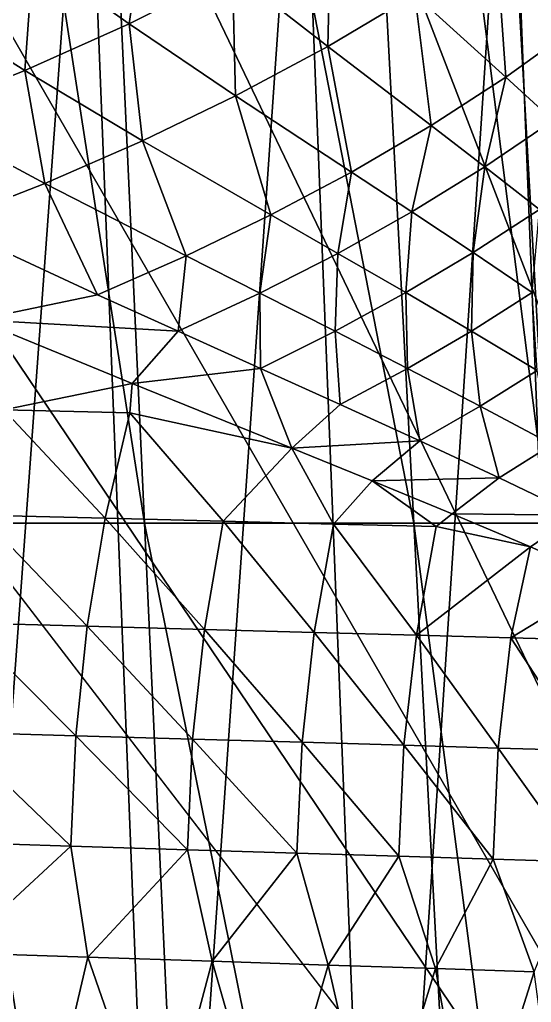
# Model space of a CAD drawing. Extents: x -53 to 3.8, y 0 to 88.2.
# Drawn here: x -4.678 to -3.929, y 12.525 to 13.963 of the extents above; entities that cross this region are included whole.
import ezdxf

# ---------------------------------------------------------------- set-up
doc = ezdxf.new("R2010")
doc.units = 0

msp = doc.modelspace()

# ---------------------------------------------------------------- linework, layer by layer
for points in [[(-4.90695, 15.8717, 15.8013), (-4.61729, 15.8717, 14.4567), (-4.49559, 13.2264, 14.7628)], [(-4.79934, 13.2264, 16.1358), (-4.90695, 15.8717, 15.8013), (-4.49559, 13.2264, 14.7628)], [(-4.61729, 15.8717, 14.4567), (-4.24119, 15.8717, 12.7108), (-4.10119, 13.2264, 12.98)], [(-4.49559, 13.2264, 14.7628), (-4.61729, 15.8717, 14.4567), (-4.10119, 13.2264, 12.98)], [(-4.24119, 15.8717, 12.7108), (-4.05313, 15.8717, 11.8379), (-3.90399, 13.2264, 12.0886)], [(-4.10119, 13.2264, 12.98), (-4.24119, 15.8717, 12.7108), (-3.90399, 13.2264, 12.0886)], [(-4.05313, 15.8717, 11.8379), (-3.86508, 15.8717, 10.965), (-3.70678, 13.2264, 11.1972)], [(-3.90399, 13.2264, 12.0886), (-4.05313, 15.8717, 11.8379), (-3.70678, 13.2264, 11.1972)], [(-4.12776, 15.1099), (-3.80378, 15.281), (-2.82602, 10.7126)], [(-2.82602, 10.7126), (-4.46647, 14.968), (-4.12776, 15.1099)], [(-4.81579, 14.8568), (-4.46647, 14.968), (-2.82602, 10.7126)], [(-5.17309, 14.777), (-4.81579, 14.8568), (-2.82602, 10.7126)], [(-2.82602, 10.7126), (-5.53618, 14.7288), (-5.17309, 14.777)], [(-5.90286, 14.7126), (-5.53618, 14.7288), (-2.82602, 10.7126)], [(-46.3078, 10.7126), (-5.90286, 14.7126), (-2.82602, 10.7126)], [(-4.79259, 11.5406, 25.5212), (-4.58171, 14.4258, 24.6192), (-4.90647, 14.4258, 25.0617)], [(-4.79259, 11.5406, 25.5212), (-4.46743, 11.5406, 25.0739), (-4.58171, 14.4258, 24.6192)], [(-4.46743, 11.5406, 25.0739), (-4.26692, 14.4258, 24.1695), (-4.58171, 14.4258, 24.6192)], [(-4.26692, 14.4258, 24.1695), (-4.46743, 11.5406, 25.0739), (-4.15239, 11.5406, 24.6195)], [(-3.96223, 14.4258, 23.713), (-4.26692, 14.4258, 24.1695), (-4.15239, 11.5406, 24.6195)], [(-4.15239, 11.5406, 24.6195), (-3.8476, 11.5406, 24.1581), (-3.96223, 14.4258, 23.713)], [(-3.8476, 11.5406, 24.1581), (-3.66776, 14.4258, 23.2499), (-3.96223, 14.4258, 23.713)], [(-3.86381, 13.9529, 6.1426), (-3.86894, 14.1627, 5.99276), (-3.98033, 14.0798, 5.8492)], [(-4.49178, 14.1352, 5.07647), (-4.65823, 14.0566, 4.95324), (-4.51788, 13.9571, 5.18702)], [(-4.49178, 14.1352, 5.07647), (-4.51788, 13.9571, 5.18702), (-4.36632, 14.0329, 5.31335)], [(-4.22275, 14.1134, 5.44595), (-4.36632, 14.0329, 5.31335), (-4.22723, 13.9241, 5.57669)], [(-4.22723, 13.9241, 5.57669), (-4.09984, 14.0002, 5.71039), (-4.22275, 14.1134, 5.44595)], [(-3.96623, 13.8793, 6.0054), (-3.98033, 14.0798, 5.8492), (-4.09984, 14.0002, 5.71039)], [(-3.96623, 13.8793, 6.0054), (-3.86381, 13.9529, 6.1426), (-3.98033, 14.0798, 5.8492)], [(-4.67064, 13.8888, 5.0718), (-4.65823, 14.0566, 4.95324), (-4.82554, 13.9866, 4.84167)], [(-4.65823, 14.0566, 4.95324), (-4.67064, 13.8888, 5.0718), (-4.51788, 13.9571, 5.18702)], [(-4.36632, 14.0329, 5.31335), (-4.51788, 13.9571, 5.18702), (-4.36213, 13.8517, 5.44842)], [(-4.36632, 14.0329, 5.31335), (-4.36213, 13.8517, 5.44842), (-4.22723, 13.9241, 5.57669)], [(-4.07582, 13.8084, 5.87241), (-4.09984, 14.0002, 5.71039), (-4.22723, 13.9241, 5.57669)], [(-4.07582, 13.8084, 5.87241), (-3.96623, 13.8793, 6.0054), (-4.09984, 14.0002, 5.71039)], [(-4.67064, 13.8888, 5.0718), (-4.82554, 13.9866, 4.84167), (-4.82996, 13.8252, 4.96295)], [(-4.51788, 13.9571, 5.18702), (-4.67064, 13.8888, 5.0718), (-4.49853, 13.7859, 5.33053)], [(-4.51788, 13.9571, 5.18702), (-4.49853, 13.7859, 5.33053), (-4.36213, 13.8517, 5.44842)], [(-3.89689, 13.8159, 6.16609), (-3.86381, 13.9529, 6.1426), (-3.96623, 13.8793, 6.0054)], [(-4.22723, 13.9241, 5.57669), (-4.36213, 13.8517, 5.44842), (-4.1923, 13.7403, 5.74389)], [(-4.1923, 13.7403, 5.74389), (-4.07582, 13.8084, 5.87241), (-4.22723, 13.9241, 5.57669)], [(-4.67064, 13.8888, 5.0718), (-4.82996, 13.8252, 4.96295), (-4.64122, 13.7237, 5.21819)], [(-4.67064, 13.8888, 5.0718), (-4.64122, 13.7237, 5.21819), (-4.49853, 13.7859, 5.33053)], [(-3.99709, 13.7479, 6.03433), (-3.96623, 13.8793, 6.0054), (-4.07582, 13.8084, 5.87241)], [(-3.99709, 13.7479, 6.03433), (-3.89689, 13.8159, 6.16609), (-3.96623, 13.8793, 6.0054)], [(-4.36213, 13.8517, 5.44842), (-4.49853, 13.7859, 5.33053), (-4.3105, 13.6776, 5.62485)], [(-4.36213, 13.8517, 5.44842), (-4.3105, 13.6776, 5.62485), (-4.1923, 13.7403, 5.74389)], [(-4.64122, 13.7237, 5.21819), (-4.82996, 13.8252, 4.96295), (-4.78988, 13.6654, 5.11167)], [(-4.10383, 13.6822, 5.90654), (-4.07582, 13.8084, 5.87241), (-4.1923, 13.7403, 5.74389)], [(-4.10383, 13.6822, 5.90654), (-3.99709, 13.7479, 6.03433), (-4.07582, 13.8084, 5.87241)], [(-3.91734, 13.6855, 6.20649), (-3.89689, 13.8159, 6.16609), (-3.99709, 13.7479, 6.03433)], [(-4.49853, 13.7859, 5.33053), (-4.64122, 13.7237, 5.21819), (-4.43457, 13.6178, 5.51041)], [(-4.49853, 13.7859, 5.33053), (-4.43457, 13.6178, 5.51041), (-4.3105, 13.6776, 5.62485)], [(-4.01405, 13.6225, 6.08012), (-3.99709, 13.7479, 6.03433), (-4.10383, 13.6822, 5.90654)], [(-4.01405, 13.6225, 6.08012), (-3.91734, 13.6855, 6.20649), (-3.99709, 13.7479, 6.03433)], [(-4.1923, 13.7403, 5.74389), (-4.3105, 13.6776, 5.62485), (-4.21235, 13.6214, 5.78771)], [(-4.21235, 13.6214, 5.78771), (-4.10383, 13.6822, 5.90654), (-4.1923, 13.7403, 5.74389)], [(-4.64122, 13.7237, 5.21819), (-4.78988, 13.6654, 5.11167), (-4.56428, 13.5609, 5.40083)], [(-4.64122, 13.7237, 5.21819), (-4.56428, 13.5609, 5.40083), (-4.43457, 13.6178, 5.51041)], [(-4.3105, 13.6776, 5.62485), (-4.43457, 13.6178, 5.51041), (-4.32648, 13.5631, 5.67301)], [(-4.3105, 13.6776, 5.62485), (-4.32648, 13.5631, 5.67301), (-4.21235, 13.6214, 5.78771)], [(-4.1126, 13.5639, 5.96216), (-4.10383, 13.6822, 5.90654), (-4.21235, 13.6214, 5.78771)], [(-4.1126, 13.5639, 5.96216), (-4.01405, 13.6225, 6.08012), (-4.10383, 13.6822, 5.90654)], [(-3.92777, 13.5639, 6.25693), (-3.91734, 13.6855, 6.20649), (-4.01405, 13.6225, 6.08012)], [(-4.78988, 13.6654, 5.11167), (-4.74042, 13.5241, 5.24688), (-4.56428, 13.5609, 5.40083)], [(-4.43457, 13.6178, 5.51041), (-4.56428, 13.5609, 5.40083), (-4.44603, 13.5073, 5.56263)], [(-4.43457, 13.6178, 5.51041), (-4.44603, 13.5073, 5.56263), (-4.32648, 13.5631, 5.67301)], [(-4.21235, 13.6214, 5.78771), (-4.32648, 13.5631, 5.67301), (-4.21646, 13.5074, 5.84782)], [(-4.21646, 13.5074, 5.84782), (-4.1126, 13.5639, 5.96216), (-4.21235, 13.6214, 5.78771)], [(-4.01656, 13.5076, 6.14049), (-4.01405, 13.6225, 6.08012), (-4.1126, 13.5639, 5.96216)], [(-4.01656, 13.5076, 6.14049), (-3.92777, 13.5639, 6.25693), (-4.01405, 13.6225, 6.08012)], [(-4.56428, 13.5609, 5.40083), (-4.74042, 13.5241, 5.24688), (-4.44603, 13.5073, 5.56263)], [(-4.32648, 13.5631, 5.67301), (-4.44603, 13.5073, 5.56263), (-4.32546, 13.453, 5.73729)], [(-4.32648, 13.5631, 5.67301), (-4.32546, 13.453, 5.73729), (-4.21646, 13.5074, 5.84782)], [(-4.11034, 13.4531, 6.02719), (-4.1126, 13.5639, 5.96216), (-4.21646, 13.5074, 5.84782)], [(-4.11034, 13.4531, 6.02719), (-4.01656, 13.5076, 6.14049), (-4.1126, 13.5639, 5.96216)], [(-3.92061, 13.4501, 6.33087), (-3.92777, 13.5639, 6.25693), (-4.01656, 13.5076, 6.14049)], [(-4.44603, 13.5073, 5.56263), (-4.74042, 13.5241, 5.24688), (-4.51367, 13.4309, 5.53108)], [(-4.51367, 13.4309, 5.53108), (-4.74042, 13.5241, 5.24688), (-4.70119, 13.3923, 5.35941)], [(-4.44603, 13.5073, 5.56263), (-4.51367, 13.4309, 5.53108), (-4.32546, 13.453, 5.73729)], [(-4.21646, 13.5074, 5.84782), (-4.32546, 13.453, 5.73729), (-4.20897, 13.4003, 5.9172)], [(-4.20897, 13.4003, 5.9172), (-4.11034, 13.4531, 6.02719), (-4.21646, 13.5074, 5.84782)], [(-4.00411, 13.3978, 6.21937), (-4.01656, 13.5076, 6.14049), (-4.11034, 13.4531, 6.02719)], [(-4.00411, 13.3978, 6.21937), (-3.92061, 13.4501, 6.33087), (-4.01656, 13.5076, 6.14049)], [(-4.32546, 13.453, 5.73729), (-4.51367, 13.4309, 5.53108), (-4.27987, 13.3362, 5.85868)], [(-4.32546, 13.453, 5.73729), (-4.27987, 13.3362, 5.85868), (-4.20897, 13.4003, 5.9172)], [(-4.09213, 13.3469, 6.11069), (-4.11034, 13.4531, 6.02719), (-4.20897, 13.4003, 5.9172)], [(-4.09213, 13.3469, 6.11069), (-4.00411, 13.3978, 6.21937), (-4.11034, 13.4531, 6.02719)], [(-3.89876, 13.3415, 6.42535), (-3.92061, 13.4501, 6.33087), (-4.00411, 13.3978, 6.21937)], [(-4.51705, 13.3881, 5.55224), (-4.51367, 13.4309, 5.53108), (-4.70119, 13.3923, 5.35941)], [(-4.27987, 13.3362, 5.85868), (-4.51367, 13.4309, 5.53108), (-4.51705, 13.3881, 5.55224)], [(-4.70119, 13.3923, 5.35941), (-4.73531, 13.2382, 5.3941), (-4.55273, 13.2337, 5.58493)], [(-4.70119, 13.3923, 5.35941), (-4.55273, 13.2337, 5.58493), (-4.51705, 13.3881, 5.55224)], [(-4.51705, 13.3881, 5.55224), (-4.55273, 13.2337, 5.58493), (-4.38034, 13.2293, 5.78485)], [(-4.38034, 13.2293, 5.78485), (-4.27987, 13.3362, 5.85868), (-4.51705, 13.3881, 5.55224)], [(-4.20897, 13.4003, 5.9172), (-4.27987, 13.3362, 5.85868), (-4.09213, 13.3469, 6.11069)], [(-3.976, 13.2928, 6.31886), (-4.00411, 13.3978, 6.21937), (-4.09213, 13.3469, 6.11069)], [(-3.976, 13.2928, 6.31886), (-3.89876, 13.3415, 6.42535), (-4.00411, 13.3978, 6.21937)], [(-4.27987, 13.3362, 5.85868), (-4.16211, 13.2884, 6.0407), (-4.09213, 13.3469, 6.11069)], [(-4.09213, 13.3469, 6.11069), (-4.16211, 13.2884, 6.0407), (-3.976, 13.2928, 6.31886)], [(-4.21866, 13.2253, 5.99341), (-4.27987, 13.3362, 5.85868), (-4.38034, 13.2293, 5.78485)], [(-4.21866, 13.2253, 5.99341), (-4.16211, 13.2884, 6.0407), (-4.27987, 13.3362, 5.85868)], [(-3.86253, 13.2381, 6.54245), (-3.89876, 13.3415, 6.42535), (-3.976, 13.2928, 6.31886)], [(-4.0682, 13.2215, 6.21005), (-4.16211, 13.2884, 6.0407), (-4.21866, 13.2253, 5.99341)], [(-4.16211, 13.2884, 6.0407), (-4.04502, 13.2402, 6.23618), (-3.976, 13.2928, 6.31886)], [(-4.0682, 13.2215, 6.21005), (-4.04502, 13.2402, 6.23618), (-4.16211, 13.2884, 6.0407)], [(-3.976, 13.2928, 6.31886), (-4.04502, 13.2402, 6.23618), (-3.86253, 13.2381, 6.54245)], [(-4.73531, 13.2382, 5.3941), (-4.7606, 13.0807, 5.4198), (-4.57908, 13.0758, 5.60906)], [(-4.73531, 13.2382, 5.3941), (-4.57908, 13.0758, 5.60906), (-4.55273, 13.2337, 5.58493)], [(-4.55273, 13.2337, 5.58493), (-4.57908, 13.0758, 5.60906), (-4.40767, 13.0711, 5.80739)], [(-4.55273, 13.2337, 5.58493), (-4.40767, 13.0711, 5.80739), (-4.38034, 13.2293, 5.78485)], [(-3.93033, 13.1919, 6.44561), (-4.04502, 13.2402, 6.23618), (-4.0682, 13.2215, 6.21005)], [(-4.04502, 13.2402, 6.23618), (-3.93033, 13.1919, 6.44561), (-3.86253, 13.2381, 6.54245)], [(-3.93033, 13.1919, 6.44561), (-3.81982, 13.1432, 6.66856), (-3.86253, 13.2381, 6.54245)], [(-4.37395, 10.5824, 15.0688), (-4.69175, 10.5816, 16.4703), (-4.79934, 13.2264, 16.1358)], [(-4.49559, 13.2264, 14.7628), (-4.37395, 10.5824, 15.0688), (-4.79934, 13.2264, 16.1358)], [(-3.96131, 10.5834, 13.249), (-4.37395, 10.5824, 15.0688), (-4.49559, 13.2264, 14.7628)], [(-4.10119, 13.2264, 12.98), (-3.96131, 10.5834, 13.249), (-4.49559, 13.2264, 14.7628)], [(-4.38034, 13.2293, 5.78485), (-4.40767, 13.0711, 5.80739), (-4.2469, 13.0668, 6.01432)], [(-4.2469, 13.0668, 6.01432), (-4.21866, 13.2253, 5.99341), (-4.38034, 13.2293, 5.78485)], [(-4.09727, 13.0627, 6.22932), (-4.21866, 13.2253, 5.99341), (-4.2469, 13.0668, 6.01432)], [(-4.09727, 13.0627, 6.22932), (-4.0682, 13.2215, 6.21005), (-4.21866, 13.2253, 5.99341)], [(-3.755, 10.584, 12.3391), (-3.96131, 10.5834, 13.249), (-4.10119, 13.2264, 12.98)], [(-3.90399, 13.2264, 12.0886), (-3.755, 10.584, 12.3391), (-4.10119, 13.2264, 12.98)], [(-3.93033, 13.1919, 6.44561), (-4.0682, 13.2215, 6.21005), (-4.09727, 13.0627, 6.22932)], [(-3.9591, 13.0589, 6.45174), (-3.93033, 13.1919, 6.44561), (-4.09727, 13.0627, 6.22932)], [(-3.81982, 13.1432, 6.66856), (-3.93033, 13.1919, 6.44561), (-3.9591, 13.0589, 6.45174)], [(-3.83266, 13.0554, 6.68095), (-3.81982, 13.1432, 6.66856), (-3.9591, 13.0589, 6.45174)], [(-4.7606, 13.0807, 5.4198), (-4.77694, 12.9208, 5.43641), (-4.59599, 12.9156, 5.62455)], [(-4.7606, 13.0807, 5.4198), (-4.59599, 12.9156, 5.62455), (-4.57908, 13.0758, 5.60906)], [(-4.57908, 13.0758, 5.60906), (-4.59599, 12.9156, 5.62455), (-4.42509, 12.9106, 5.82175)], [(-4.57908, 13.0758, 5.60906), (-4.42509, 12.9106, 5.82175), (-4.40767, 13.0711, 5.80739)], [(-4.40767, 13.0711, 5.80739), (-4.42509, 12.9106, 5.82175), (-4.26478, 12.9059, 6.02756)], [(-4.40767, 13.0711, 5.80739), (-4.26478, 12.9059, 6.02756), (-4.2469, 13.0668, 6.01432)], [(-4.2469, 13.0668, 6.01432), (-4.26478, 12.9059, 6.02756), (-4.11555, 12.9015, 6.24144)], [(-4.11555, 12.9015, 6.24144), (-4.09727, 13.0627, 6.22932), (-4.2469, 13.0668, 6.01432)], [(-3.97774, 12.8975, 6.46275), (-4.09727, 13.0627, 6.22932), (-4.11555, 12.9015, 6.24144)], [(-3.97774, 12.8975, 6.46275), (-3.9591, 13.0589, 6.45174), (-4.09727, 13.0627, 6.22932)], [(-3.85162, 12.8938, 6.69085), (-3.9591, 13.0589, 6.45174), (-3.97774, 12.8975, 6.46275)], [(-3.85162, 12.8938, 6.69085), (-3.83266, 13.0554, 6.68095), (-3.9591, 13.0589, 6.45174)], [(-4.77694, 12.9208, 5.43641), (-4.78422, 12.7596, 5.44383), (-4.60334, 12.754, 5.63129)], [(-4.77694, 12.9208, 5.43641), (-4.60334, 12.754, 5.63129), (-4.59599, 12.9156, 5.62455)], [(-4.59599, 12.9156, 5.62455), (-4.60334, 12.754, 5.63129), (-4.43247, 12.7487, 5.82784)], [(-4.59599, 12.9156, 5.62455), (-4.43247, 12.7487, 5.82784), (-4.42509, 12.9106, 5.82175)], [(-4.42509, 12.9106, 5.82175), (-4.43247, 12.7487, 5.82784), (-4.27216, 12.7437, 6.03303)], [(-4.42509, 12.9106, 5.82175), (-4.27216, 12.7437, 6.03303), (-4.26478, 12.9059, 6.02756)], [(-4.26478, 12.9059, 6.02756), (-4.27216, 12.7437, 6.03303), (-4.12292, 12.7391, 6.24632)], [(-4.26478, 12.9059, 6.02756), (-4.12292, 12.7391, 6.24632), (-4.11555, 12.9015, 6.24144)], [(-4.11555, 12.9015, 6.24144), (-4.12292, 12.7391, 6.24632), (-3.98508, 12.7348, 6.46708)], [(-3.98508, 12.7348, 6.46708), (-3.97774, 12.8975, 6.46275), (-4.11555, 12.9015, 6.24144)], [(-3.8589, 12.7309, 6.69466), (-3.97774, 12.8975, 6.46275), (-3.98508, 12.7348, 6.46708)], [(-3.8589, 12.7309, 6.69466), (-3.85162, 12.8938, 6.69085), (-3.97774, 12.8975, 6.46275)], [(-4.78422, 12.7596, 5.44383), (-4.772, 12.5977, 5.45171), (-4.60334, 12.754, 5.63129)], [(-4.60334, 12.754, 5.63129), (-4.772, 12.5977, 5.45171), (-4.57819, 12.5914, 5.65415)], [(-4.60334, 12.754, 5.63129), (-4.57819, 12.5914, 5.65415), (-4.43247, 12.7487, 5.82784)], [(-4.43247, 12.7487, 5.82784), (-4.57819, 12.5914, 5.65415), (-4.39614, 12.5855, 5.86717)], [(-4.43247, 12.7487, 5.82784), (-4.39614, 12.5855, 5.86717), (-4.27216, 12.7437, 6.03303)], [(-4.27216, 12.7437, 6.03303), (-4.39614, 12.5855, 5.86717), (-4.2263, 12.58, 6.09001)], [(-4.27216, 12.7437, 6.03303), (-4.2263, 12.58, 6.09001), (-4.12292, 12.7391, 6.24632)], [(-4.12292, 12.7391, 6.24632), (-4.2263, 12.58, 6.09001), (-4.06914, 12.5749, 6.32194)], [(-4.12292, 12.7391, 6.24632), (-4.06914, 12.5749, 6.32194), (-3.98508, 12.7348, 6.46708)], [(-3.98508, 12.7348, 6.46708), (-4.06914, 12.5749, 6.32194), (-3.92512, 12.5702, 6.5622)], [(-3.92512, 12.5702, 6.5622), (-3.8589, 12.7309, 6.69466), (-3.98508, 12.7348, 6.46708)], [(-4.64696, 12.2976, 5.52138), (-4.772, 12.5977, 5.45171), (-4.82921, 12.3028, 5.34186)], [(-4.57819, 12.5914, 5.65415), (-4.772, 12.5977, 5.45171), (-4.64696, 12.2976, 5.52138)], [(-4.4742, 12.2927, 5.71005), (-4.57819, 12.5914, 5.65415), (-4.64696, 12.2976, 5.52138)], [(-4.39614, 12.5855, 5.86717), (-4.57819, 12.5914, 5.65415), (-4.4742, 12.2927, 5.71005)], [(-4.3113, 12.2881, 5.90729), (-4.39614, 12.5855, 5.86717), (-4.4742, 12.2927, 5.71005)], [(-4.2263, 12.58, 6.09001), (-4.39614, 12.5855, 5.86717), (-4.3113, 12.2881, 5.90729)], [(-4.1586, 12.2838, 6.11256), (-4.2263, 12.58, 6.09001), (-4.3113, 12.2881, 5.90729)], [(-4.06914, 12.5749, 6.32194), (-4.2263, 12.58, 6.09001), (-4.1586, 12.2838, 6.11256)], [(-4.01647, 12.2797, 6.32529), (-4.06914, 12.5749, 6.32194), (-4.1586, 12.2838, 6.11256)], [(-3.92512, 12.5702, 6.5622), (-4.06914, 12.5749, 6.32194), (-4.01647, 12.2797, 6.32529)], [(-3.88524, 12.276, 6.54491), (-3.92512, 12.5702, 6.5622), (-4.01647, 12.2797, 6.32529)]]:
    msp.add_3dface(points)

doc.saveas('drawing.dxf')
